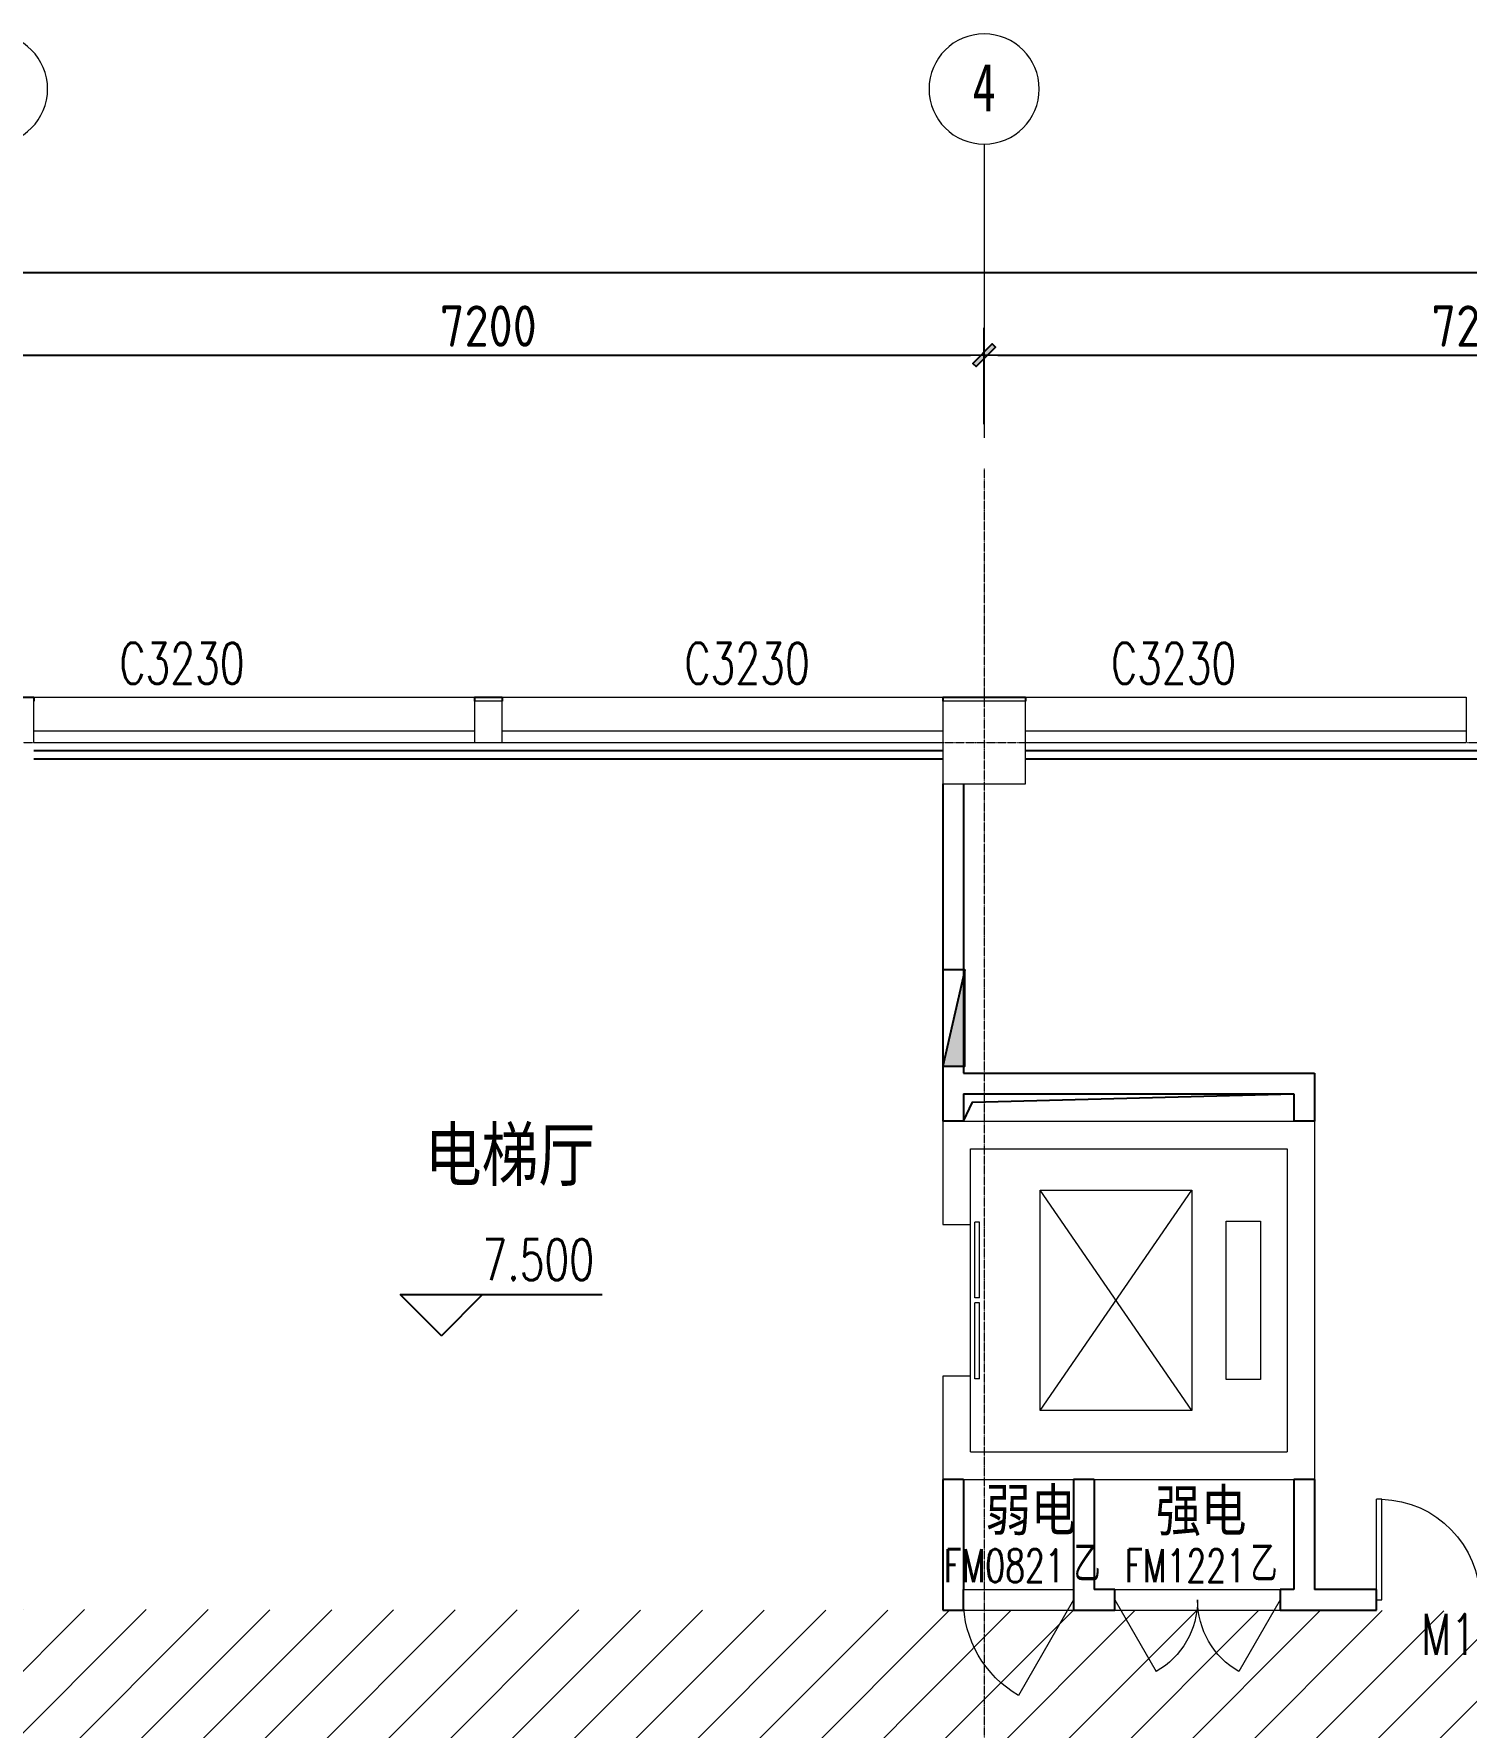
# Model space of a CAD drawing. Header units: millimetres. Extents: x 33621 to 401573, y -91663 to 133135.
# Drawn here: x 53397 to 63797, y 86819 to 99111 of the extents above; entities that cross this region are included whole.
import ezdxf
from ezdxf.enums import TextEntityAlignment as Align

# ---------------------------------------------------------------- set-up
doc = ezdxf.new("R2010")
doc.units = ezdxf.units.MM
doc.header["$LTSCALE"] = 10
doc.linetypes.add('DOTE', pattern=[2.42, 2, -0.2, 0.02, -0.2])
doc.layers.get('0').update_dxf_attribs({"color": 253})
doc.layers.get('Defpoints').update_dxf_attribs({"color": 250})
for name, color, linetype in [('3', 253, 'Continuous'), ('DIM_ELEV', 253, 'Continuous'), ('Dim【尺寸标注】', 253, 'Continuous'), ('PUB_DIM', 253, 'Continuous'), ('PUB_TEXT', 253, 'Continuous'), ('SURFACE', 253, 'Continuous'), ('w-消火栓', 253, 'Continuous'), ('wall-隔', 253, 'Continuous'), ('WINDOW_TEXT', 253, 'Continuous')]:
    doc.layers.add(name, color=color, linetype=linetype)
for name, color, linetype, lineweight in [('AXIS【轴号】', 253, 'Continuous', 0), ('COLUMN', 253, 'Continuous', 0), ('DOTE', 253, 'DOTE', 0), ('STAIR', 253, 'Continuous', 0), ('WALL', 253, 'Continuous', 0), ('WINDOW', 253, 'Continuous', 0), ('Xline【辅助线】', 253, 'Continuous', 0)]:
    doc.layers.add(name, color=color, linetype=linetype, lineweight=lineweight)
doc.styles.add('_TCH_DIM', font='SIMPLEX', dxfattribs={"bigfont": 'GBCBIG'})
doc.styles.add('_TCH_WINDOW', font='SIMPLEX', dxfattribs={"bigfont": 'GBCBIG'})
doc.styles.add('CCD_DIM', font='ARCHS.SHX')
doc.styles.add('宋体', font='', dxfattribs={"width": 0.7})
doc.styles.get('宋体').set_extended_font_data('SimSun')
doc.dimstyles.new('ZL_1：100', dxfattribs={"dimtxt": 3, "dimasz": 1, "dimexe": 2, "dimexo": 2, "dimgap": 0.6, "dimtad": 1, "dimdec": 0, "dimrnd": 5, "dimdsep": 46, "dimtxsty": 'CCD_DIM', "dimblk": 'WS-cj', "dimblk1": 'WS-cj', "dimblk2": 'WS-cj', "dimcen": 1, "dimclrd": 44, "dimclre": 44, "dimclrt": 2, "dimadec": 0, "dimazin": 2, "dimtfac": 1, "dimtdec": 0, "dimtix": 1, "dimtmove": 2, "dimatfit": 3, "dimldrblk": 'hl_arrow2', "dimfxl": 5, "dimfxlon": 1, "dimarcsym": 0})

# ---------------------------------------------------------------- blocks, each defined once
blk = doc.blocks.new('$QC001_5')
blk.add_line((-325, 200), (325, 0))
blk.add_lwpolyline([(325, 0), (325, 200), (-325, 200), (-325, 0)], close=True)
blk.add_solid([(-325, 200), (325, 200), (-325, 200), (325, 0)])
at = {"flags": 1}
for tag in ['UNIT', 'WHAT', 'SPEC']:
    blk.add_attdef(tag, (0, 0), '', height=0.001, dxfattribs=at)
blk = doc.blocks.new('$TCHSYS$LDOR22D')
for p, q in [((-0.517, 0.833), (-0.017, 0.833)), ((-0.517, 0.833), (-0.517, 0.667)), ((-0.017, 0.833), (-0.017, 0.667)), ((0.017, 0.833), (0.017, 0.667)), ((0.017, 0.833), (0.517, 0.833)), ((0.517, 0.833), (0.517, 0.667)), ((-0.517, 0.667), (-0.017, 0.667)), ((0.017, 0.667), (0.517, 0.667)), ((-0.5, 0.5), (0.5, 0.5))]:
    blk.add_line(p, q)
blk = doc.blocks.new('$DorLib2D$00000002')
for p, q in [((-0.5, 0), (-0.5, 0.4875)), ((-0.475, 0.4875), (-0.5, 0.4875)), ((-0.475, 0), (-0.475, 0.4875)), ((0.475, 0), (0.475, 0.4875)), ((0.475, 0.4875), (0.5, 0.4875)), ((0.5, 0), (0.5, 0.4875)), ((-0.5, 0), (-0.475, 0)), ((0.5, 0), (0.475, 0))]:
    blk.add_line(p, q)
at = {"lineweight": 13}
for centre, start, end in [((-0.4875, 0), 0, 88.53072), ((0.4875, 0), 91.46928, 180)]:
    blk.add_arc(centre, 0.4875, start, end, dxfattribs=at)
blk = doc.blocks.new('$WINLIB2D$00000004')
for p, q in [((-0.5, 0.5), (0.5, 0.5)), ((-0.5, 0.5), (-0.5, -0.5)), ((0.5, -0.5), (0.5, 0.5)), ((-0.5, 0.2406), (0.5, 0.2406)), ((-0.5, -0.5), (0.5, -0.5))]:
    blk.add_line(p, q)
blk = doc.blocks.new('$DorLib2D$00000214')
at = {"color": 0}
blk.add_line((0.5, 0), (0, 0.866), dxfattribs=at)
blk.add_arc((0.5, 0), 1, 120, 180, dxfattribs=at)
blk = doc.blocks.new('$DorLib2D$00000215')
at = {"color": 0}
for p, q in [((-0.5, 0), (-0.25, 0.433)), ((0.5, 0), (0.25, 0.433))]:
    blk.add_line(p, q, dxfattribs=at)
for centre, start, end in [((-0.5, 0), 0, 60), ((0.5, 0), 120, 180)]:
    blk.add_arc(centre, 0.5, start, end, dxfattribs=at)
blk = doc.blocks.new('hl_Axis-A1')
at = {"color": 150, "ltscale": 2}
blk.add_line((21.33, 0), (0, 0), dxfattribs=at)
at = {"color": 150}
blk.add_circle((25.33, 0), 4, dxfattribs=at)
at = {"color": 50, "style": '宋体', "width": 0.7}
blk.add_attdef('轴号', text='', height=3.5, dxfattribs=at).set_placement((25.33, 0), align=Align.MIDDLE_CENTER)
blk = doc.blocks.new('WS-cj')
blk.add_hatch(color=2).paths.add_polyline_path([(0.59, 0.82), (-0.82, -0.59), (-0.59, -0.82), (0.82, 0.59)])
at = {"color": 2, "linetype": 'ByBlock', "lineweight": 0}
for p, q in [((-1.1, 0), (0, 0)), ((0, 0), (1.1, 0))]:
    blk.add_line(p, q, dxfattribs=at)
at = {"color": 2}
blk.add_lwpolyline([(0.59, 0.82), (-0.82, -0.59), (-0.59, -0.82), (0.82, 0.59)], close=True, dxfattribs=at)
blk = doc.blocks.new('*D262')
at = {"layer": 'Defpoints', "color": 0, "transparency": 16777216}
for p in [(-22862, 2411), (-30062, 1811), (-22862, 1811)]:
    blk.add_point(p, dxfattribs=at)
at = {"layer": 'Dim【尺寸标注】', "color": 44, "lineweight": -2, "transparency": 16777216}
for p, q in [((-30062, 1911), (-30062, 2611)), ((-22862, 1911), (-22862, 2611)), ((-29962, 2411), (-22962, 2411))]:
    blk.add_line(p, q, dxfattribs=at)
at = {"layer": 'Dim【尺寸标注】', "color": 44, "lineweight": -2, "transparency": 16777216, "xscale": 100, "yscale": 100, "zscale": 100, "rotation": 180}
blk.add_blockref('WS-cj', (-30062, 2411), dxfattribs=at)
at = {"layer": 'Dim【尺寸标注】', "color": 44, "lineweight": -2, "transparency": 16777216, "xscale": 100, "yscale": 100, "zscale": 100}
blk.add_blockref('WS-cj', (-22862, 2411), dxfattribs=at)
at = {"layer": 'Dim【尺寸标注】', "color": 2, "transparency": 16777216, "insert": (-26462, 2623), "char_height": 300, "attachment_point": 5, "style": 'CCD_DIM'}
blk.add_mtext('7200', dxfattribs=at)
blk = doc.blocks.new('hl_arrow2')
at = {"color": 2}
blk.add_line((0, 0), (-1, 0), dxfattribs=at)
blk.add_lwpolyline([(0, 0), (-1, -1), (-1, -1), (0, 0), (-1, 1), (-1, 1)], close=True, dxfattribs=at)
blk = doc.blocks.new('*D263')
at = {"layer": 'Defpoints', "color": 0, "transparency": 16777216}
for p in [(-15662, 2411), (-22862, 1811), (-15662, 1811)]:
    blk.add_point(p, dxfattribs=at)
at = {"layer": 'Dim【尺寸标注】', "color": 44, "lineweight": -2, "transparency": 16777216}
for p, q in [((-22862, 1911), (-22862, 2611)), ((-15662, 1911), (-15662, 2611)), ((-22762, 2411), (-15762, 2411))]:
    blk.add_line(p, q, dxfattribs=at)
at = {"layer": 'Dim【尺寸标注】', "color": 44, "lineweight": -2, "transparency": 16777216, "xscale": 100, "yscale": 100, "zscale": 100, "rotation": 180}
blk.add_blockref('WS-cj', (-22862, 2411), dxfattribs=at)
at = {"layer": 'Dim【尺寸标注】', "color": 44, "lineweight": -2, "transparency": 16777216, "xscale": 100, "yscale": 100, "zscale": 100}
blk.add_blockref('WS-cj', (-15662, 2411), dxfattribs=at)
at = {"layer": 'Dim【尺寸标注】', "color": 2, "transparency": 16777216, "insert": (-19262, 2623), "char_height": 300, "attachment_point": 5, "style": 'CCD_DIM'}
blk.add_mtext('7200', dxfattribs=at)
blk = doc.blocks.new('*D273')
at = {"layer": 'Defpoints', "color": 0, "transparency": 16777216}
for p in [(49138, 3011), (-44462, 1811), (49138, 1811)]:
    blk.add_point(p, dxfattribs=at)
at = {"layer": 'Dim【尺寸标注】', "color": 44, "lineweight": -2, "transparency": 16777216}
for p, q in [((-44462, 2511), (-44462, 3211)), ((49138, 2511), (49138, 3211)), ((-44362, 3011), (49038, 3011))]:
    blk.add_line(p, q, dxfattribs=at)
at = {"layer": 'Dim【尺寸标注】', "color": 44, "lineweight": -2, "transparency": 16777216, "xscale": 100, "yscale": 100, "zscale": 100, "rotation": 180}
blk.add_blockref('WS-cj', (-44462, 3011), dxfattribs=at)
at = {"layer": 'Dim【尺寸标注】', "color": 44, "lineweight": -2, "transparency": 16777216, "xscale": 100, "yscale": 100, "zscale": 100}
blk.add_blockref('WS-cj', (49138, 3011), dxfattribs=at)
at = {"layer": 'Dim【尺寸标注】', "color": 2, "transparency": 16777216, "insert": (2338, 3217), "char_height": 300, "attachment_point": 5, "style": 'CCD_DIM'}
blk.add_mtext('93600', dxfattribs=at)
blk = doc.blocks.new('ZL_061117299')
at = {"layer": 'AXIS【轴号】'}
ref = blk.add_blockref('hl_Axis-A1', (-30062.3, 1810.8), dxfattribs=dict(at, xscale=-100, yscale=100, zscale=100, rotation=270))
ref.add_attrib('轴号', '3', dxfattribs={"layer": '0', "color": 2, "height": 350, "style": '宋体', "width": 0.7}).set_placement((-30062.3, 4351.9), align=Align.MIDDLE_CENTER)
ref = blk.add_blockref('hl_Axis-A1', (-22862.3, 1810.8), dxfattribs=dict(at, xscale=-100, yscale=100, zscale=100, rotation=270))
ref.add_attrib('轴号', '4', dxfattribs={"layer": '0', "color": 2, "height": 350, "style": '宋体', "width": 0.7}).set_placement((-22862.3, 4355.8), align=Align.MIDDLE_CENTER)
at = {"layer": 'Dim【尺寸标注】'}
for p1, p2, distance, picture, middle in [((-44462.3, 1810.8), (49137.7, 1810.8), 1200, '*D273', (2337.7, 3217)), ((-30062.3, 1810.8), (-22862.3, 1810.8), 600, '*D262', (-26462.3, 2623.3)), ((-22862.3, 1810.8), (-15662.3, 1810.8), 600, '*D263', (-19262.3, 2623.3))]:
    dim = blk.add_aligned_dim(p1=p1, p2=p2, distance=distance, dimstyle='ZL_1：100', dxfattribs=at)
    dim.commit()
    dim.dimension.update_dxf_attribs({"geometry": picture, "text_midpoint": middle})

msp = doc.modelspace()

# ---------------------------------------------------------------- hatches: boundary and pattern name
at = {"layer": 'Xline【辅助线】'}
h = msp.add_hatch(dxfattribs=at)
h.set_pattern_fill('ANSI31', color=256, scale=100)
h.set_pattern_definition([(45, (-301365, 120490.16), (-224.5064, 224.5064), [])])
h.paths.add_polyline_path([(103421.5, 93924.1), (82196.5, 94009.7), (82196.5, 93666.9), (81957.8, 93666.9), (81957.8, 87649), (38996.5, 87684.8), (38996.5, 85266.9), (38596.5, 85266.9), (38596.5, 77981.3), (103421.5, 77981.3)])

# ---------------------------------------------------------------- linework, layer by layer
at = {"layer": '3'}
for p, q in [((59996.5, 93906.9), (53396.5, 93906.9)), ((59996.5, 93846.9), (53396.5, 93846.9)), ((67196.5, 93906.9), (60596.5, 93906.9)), ((67196.5, 93846.9), (60596.5, 93846.9))]:
    msp.add_line(p, q, dxfattribs=at)
msp.add_lwpolyline([(60146.5, 91216.9), (60211.5, 91355), (62546.5, 91416.9)], dxfattribs=at)
at = {"layer": 'COLUMN'}
for p, q in [((60596.5, 94266.9), (59996.5, 94266.9)), ((59996.5, 93966.9), (59996.5, 93666.9)), ((60596.5, 93666.9), (60596.5, 93966.9)), ((59996.5, 93666.9), (60596.5, 93666.9))]:
    msp.add_line(p, q, dxfattribs=at)
at = {"layer": 'DIM_ELEV'}
for p, q in [((56355.3, 89658.5), (56055.3, 89958.5)), ((56055.3, 89958.5), (57524.2, 89958.5)), ((56355.3, 89658.5), (56655.3, 89958.5))]:
    msp.add_line(p, q, dxfattribs=at)
at = {"layer": 'DOTE', "ltscale": 0.1}
for p, q in [((60296.5, 95956.9), (60296.5, 76086.5)), ((36632.9, 93966.9), (133641.5, 93966.9))]:
    msp.add_line(p, q, dxfattribs=at)
at = {"layer": 'STAIR'}
for p, q in [((60703.8, 89116.9), (61803.8, 90716.9)), ((61803.8, 89116.9), (60703.8, 90716.9)), ((60703.8, 90716.9), (61803.8, 90716.9)), ((60703.8, 89116.9), (60703.8, 90716.9)), ((61803.8, 90716.9), (61803.8, 89116.9)), ((62053.8, 90491.9), (62303.8, 90491.9)), ((62053.8, 89341.9), (62053.8, 90491.9)), ((62303.8, 90491.9), (62303.8, 89341.9)), ((62303.8, 89341.9), (62053.8, 89341.9)), ((61803.8, 89116.9), (60703.8, 89116.9))]:
    msp.add_line(p, q, dxfattribs=at)
at = {"layer": 'SURFACE'}
for p, q in [((53096.5, 94296.9), (53396.5, 94296.9)), ((53396.5, 94296.9), (53396.5, 94266.9)), ((56596.5, 94296.9), (56596.5, 94266.9)), ((56596.5, 94296.9), (56796.5, 94296.9)), ((56796.5, 94296.9), (56796.5, 94266.9)), ((59996.5, 94296.9), (59996.5, 94266.9)), ((59996.5, 94296.9), (60296.5, 94296.9)), ((60296.5, 94296.9), (60596.5, 94296.9)), ((60596.5, 94296.9), (60596.5, 94266.9))]:
    msp.add_line(p, q, dxfattribs=at)
at = {"layer": 'WALL'}
for p, q in [((56796.5, 94266.9), (56596.5, 94266.9)), ((56596.5, 94266.9), (56596.5, 93966.9)), ((56796.5, 93966.9), (56796.5, 94266.9)), ((56596.5, 93966.9), (56796.5, 93966.9)), ((59996.5, 91216.9), (62696.5, 91216.9)), ((59996.5, 91216.9), (59996.5, 90466.9)), ((62696.5, 91216.9), (62696.5, 88616.9)), ((60196.5, 91016.9), (62496.5, 91016.9)), ((60196.5, 90466.9), (60196.5, 91016.9)), ((62496.5, 91016.9), (62496.5, 88816.9)), ((59996.5, 90466.9), (60196.5, 90466.9)), ((60196.5, 89366.9), (59996.5, 89366.9)), ((59996.5, 89366.9), (59996.5, 88616.9)), ((60196.5, 88816.9), (60196.5, 89366.9)), ((60196.5, 88816.9), (62496.5, 88816.9)), ((59996.5, 88616.9), (62696.5, 88616.9))]:
    msp.add_line(p, q, dxfattribs=at)
at = {"layer": 'wall-隔'}
for p, q in [((59996.5, 93666.9), (59996.5, 91491.9)), ((60146.5, 93666.9), (60146.5, 91566.9)), ((59996.5, 91491.9), (59996.5, 91216.9)), ((60146.5, 91566.9), (62696.5, 91566.9)), ((62696.5, 91566.9), (62696.5, 91216.9)), ((60146.5, 91416.9), (62546.5, 91416.9)), ((60146.5, 91416.9), (60146.5, 91216.9)), ((62546.5, 91416.9), (62546.5, 91216.9)), ((60146.5, 91216.9), (59996.5, 91216.9)), ((62696.5, 91216.9), (62546.5, 91216.9)), ((59996.5, 88616.9), (59996.5, 87666.9)), ((60146.5, 88616.9), (59996.5, 88616.9)), ((60146.5, 88616.9), (60146.5, 87816.9)), ((60946.5, 88616.9), (60946.5, 87816.9)), ((61096.5, 88616.9), (60946.5, 88616.9)), ((61096.5, 88616.9), (61096.5, 87816.9)), ((62546.5, 88616.9), (62546.5, 87816.9)), ((62696.5, 88616.9), (62546.5, 88616.9)), ((62696.5, 88616.9), (62696.5, 87816.9)), ((60146.5, 87666.9), (60146.5, 87816.9)), ((60946.5, 87816.9), (60946.5, 87666.9)), ((61246.5, 87816.9), (61096.5, 87816.9)), ((61246.5, 87666.9), (61246.5, 87816.9)), ((62546.5, 87816.9), (62446.5, 87816.9)), ((62446.5, 87816.9), (62446.5, 87666.9)), ((63146.1, 87816.9), (62696.5, 87816.9)), ((63146.1, 87666.9), (63146.1, 87816.9)), ((59996.5, 87666.9), (60146.5, 87666.9)), ((60946.5, 87666.9), (61021.5, 87666.9)), ((61021.5, 87666.9), (61246.5, 87666.9)), ((62446.5, 87666.9), (62621.5, 87666.9)), ((62621.5, 87666.9), (63146.1, 87666.9))]:
    msp.add_line(p, q, dxfattribs=at)
at = {"layer": 'WINDOW'}
for p, q in [((60146.5, 87816.9), (60946.5, 87816.9)), ((61246.5, 87816.9), (62446.5, 87816.9)), ((60146.5, 87666.9), (60946.5, 87666.9)), ((61246.5, 87666.9), (62446.5, 87666.9))]:
    msp.add_line(p, q, dxfattribs=at)

# ---------------------------------------------------------------- block references
at = {"layer": 'PUB_DIM'}
msp.add_blockref('ZL_061117299', (83158.8, 94366.9), dxfattribs=at)
at = {"layer": 'w-消火栓', "xscale": 1.077000000048428, "yscale": 0.8000000000465661, "rotation": 270}
msp.add_blockref('$QC001_5', (59996.5, 91966.9), dxfattribs=at)
at = {"layer": 'WINDOW'}
ref = msp.add_blockref('$WINLIB2D$00000004', (54996.5, 94131.9), dxfattribs=dict(at, xscale=3200, yscale=-330, zscale=3200))
ref.add_attrib('A', 'C3230', (54018.1, 94393.2), dxfattribs={"layer": 'WINDOW_TEXT', "height": 297.5, "style": '_TCH_WINDOW', "width": 0.705882})
ref = msp.add_blockref('$WINLIB2D$00000004', (58396.5, 94131.9), dxfattribs=dict(at, xscale=3200, yscale=-330, zscale=3200))
ref.add_attrib('A', 'C3230', (58121.3, 94393.2), dxfattribs={"layer": 'WINDOW_TEXT', "height": 297.5, "style": '_TCH_WINDOW', "width": 0.705882})
ref = msp.add_blockref('$WINLIB2D$00000004', (62196.5, 94131.9), dxfattribs=dict(at, xscale=3200, yscale=-330, zscale=3200))
ref.add_attrib('A', 'C3230', (61218.1, 94393.2), dxfattribs={"layer": 'WINDOW_TEXT', "height": 297.5, "style": '_TCH_WINDOW', "width": 0.705882})
at = {"layer": 'WINDOW', "xscale": -1100, "yscale": 200, "zscale": -1100, "rotation": 270}
msp.add_blockref('$TCHSYS$LDOR22D', (60096.5, 89916.9), dxfattribs=at)
at = {"layer": 'WINDOW'}
ref = msp.add_blockref('$DorLib2D$00000002', (63896.1, 87741.9), dxfattribs=dict(at, xscale=1500, yscale=-1500, zscale=1500, rotation=180))
ref.add_attrib('A', 'M1521', (63471.1, 87343.2), dxfattribs={"layer": 'WINDOW_TEXT', "height": 297.5, "style": '_TCH_WINDOW', "width": 0.705882})
for name, p, xscale, yscale, zscale in [('$DorLib2D$00000214', (60546.5, 87741.9), 800, -800, 800), ('$DorLib2D$00000215', (61846.5, 87741.9), 1200, -1200, 1200)]:
    msp.add_blockref(name, p, dxfattribs=dict(at, xscale=xscale, yscale=yscale, zscale=zscale))

# ---------------------------------------------------------------- texts
at = {"layer": 'PUB_TEXT', "style": '宋体', "width": 0.8}
for s, height, p in [('电梯厅', 377.64, (56235.7, 90787.4)), ('弱电', 302.11, (60305.7, 88245.1)), ('强电', 302.11, (61542.2, 88241.5))]:
    msp.add_text(s, height=height, dxfattribs=at).set_placement(p)
at = {"layer": 'PUB_TEXT', "color": 7, "style": '_TCH_DIM', "width": 0.705882}
msp.add_text('7.500', height=297.5, dxfattribs=at).set_placement((56654.2, 90063.5))
at = {"layer": 'WINDOW_TEXT', "style": '_TCH_WINDOW'}
for p in [(60947, 87871.9), (62231, 87871.9)]:
    msp.add_text('乙', height=270.1, dxfattribs=at).set_placement(p)
at = {"layer": 'WINDOW_TEXT', "style": '_TCH_WINDOW', "width": 0.705882}
for s, p in [('FM0821', (60003, 87871.9)), ('FM1221', (61319, 87871.9))]:
    msp.add_text(s, height=238, dxfattribs=at).set_placement(p)

doc.saveas('drawing.dxf')
